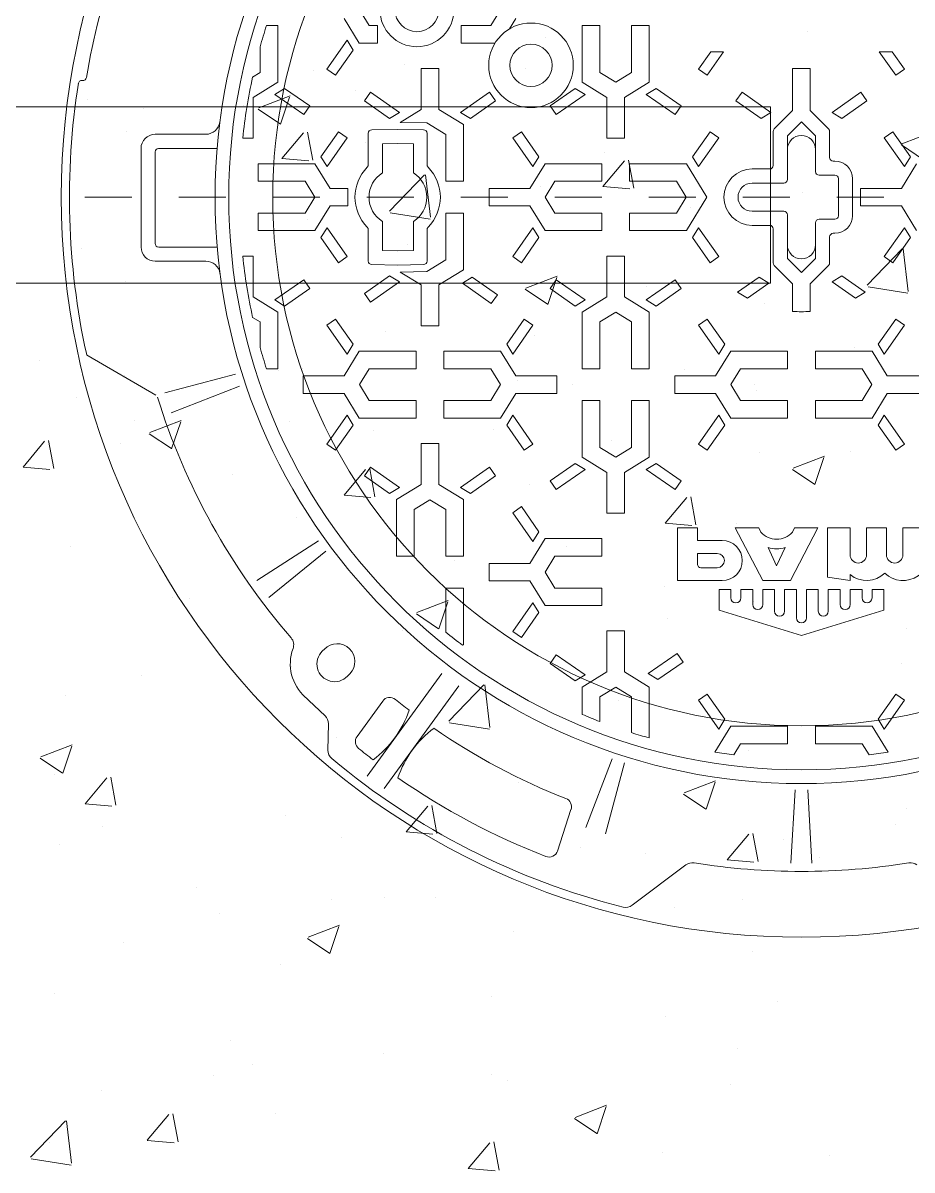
# Model space of a CAD drawing. Header units: millimetres. Extents: x 100 to 1222, y 100 to 694.
# Drawn here: x 308.358 to 310.25, y 527.774 to 530.215 of the extents above; entities that cross this region are included whole.
import ezdxf

# ---------------------------------------------------------------- set-up
doc = ezdxf.new("R2010")
doc.units = ezdxf.units.MM
doc.linetypes.add('SGC_DASHDOT', pattern=[1, 0.5, -0.25, 0, -0.25])
for name, color, linetype, lineweight in [('Alvenaria', 8, 'Continuous', 9), ('Aço 1020', 6, 'Continuous', 9), ('SGC-Conexoes (Linhas Externas)', 6, 'Continuous', 9), ('SGC-EIXOS', 9, 'SGC_DASHDOT', 9)]:
    doc.layers.add(name, color=color, linetype=linetype, lineweight=lineweight)

# ---------------------------------------------------------------- blocks, each defined once
blk = doc.blocks.new('BB-1-LC01-N0-D0-S0', base_point=(-177731.04, -35526.77))
at = {"layer": 'SGC-Conexoes (Linhas Externas)'}
for p, q in [((-177796.6, -35147.85), (-177827.05, -35124.91)), ((-177734.68, -35190.38), (-177736.97, -35148.79)), ((-177734.68, -35190.38), (-177736.97, -35148.79)), ((-177727.4, -35190.38), (-177725.1, -35148.79)), ((-177727.4, -35190.38), (-177725.1, -35148.79)), ((-177861.81, -35179.3), (-177869.48, -35155.71)), ((-177831.52, -35205.72), (-177842.19, -35165.46)), ((-177838.45, -35207.97), (-177853.48, -35169.12)), ((-177967.75, -35191.15), (-177925.4, -35249.44)), ((-177977.53, -35198.25), (-177935.18, -35256.54)), ((-177999.45, -35227.94), (-177999.71, -35212.88)), ((-177780.22, -35211.77), (-177771.13, -35226.57)), ((-177769.41, -35210.27), (-177765.54, -35216.57)), ((-177692.67, -35210.27), (-177696.54, -35216.57)), ((-177681.85, -35211.77), (-177690.94, -35226.57)), ((-177738.94, -35216.57), (-177765.54, -35216.57)), ((-177738.94, -35226.57), (-177738.94, -35216.57)), ((-177738.94, -35216.57), (-177738.94, -35218.07)), ((-177723.14, -35216.57), (-177696.54, -35216.57)), ((-177723.14, -35226.57), (-177723.14, -35216.57)), ((-177723.14, -35216.57), (-177723.14, -35218.07)), ((-177968.67, -35240.8), (-177983.25, -35220.74)), ((-177827.44, -35222.88), (-177827.44, -35243.17)), ((-177817.44, -35219.88), (-177817.44, -35248.76)), ((-177778.01, -35224.92), (-177789.48, -35241.3)), ((-177778.01, -35224.92), (-177774.58, -35230.49)), ((-177738.94, -35226.57), (-177738.94, -35221.57)), ((-177738.94, -35226.57), (-177738.94, -35225.07)), ((-177723.14, -35226.57), (-177723.14, -35221.57)), ((-177723.14, -35226.57), (-177723.14, -35225.07)), ((-177684.06, -35224.92), (-177687.49, -35230.49)), ((-177684.06, -35224.92), (-177672.59, -35241.3)), ((-178013.72, -35244.08), (-178001.35, -35232.45)), ((-177845.44, -35229.18), (-177845.44, -35243.17)), ((-177845.44, -35229.18), (-177845.44, -35241.26)), ((-177774.58, -35230.49), (-177784.56, -35244.74)), ((-177738.94, -35226.57), (-177771.13, -35226.57)), ((-177738.94, -35226.57), (-177738.94, -35226.57)), ((-177723.14, -35226.57), (-177690.94, -35226.57)), ((-177723.14, -35226.57), (-177723.14, -35226.57)), ((-177687.49, -35230.49), (-177677.51, -35244.74)), ((-177855.44, -35233.22), (-177855.44, -35248.76)), ((-177836.44, -35248.7), (-177845.44, -35243.17)), ((-177836.44, -35248.7), (-177827.44, -35243.17)), ((-177789.48, -35241.3), (-177784.56, -35244.74)), ((-177672.59, -35241.3), (-177677.51, -35244.74)), ((-177859.36, -35252.21), (-177873.61, -35262.19)), ((-177853.79, -35255.64), (-177859.36, -35252.21)), ((-177841.44, -35257.36), (-177855.44, -35248.76)), ((-177831.44, -35257.36), (-177817.44, -35248.76)), ((-177987.28, -35256.28), (-177988.71, -35254.86)), ((-177853.79, -35255.64), (-177870.17, -35267.11)), ((-177841.44, -35280.57), (-177841.44, -35257.36)), ((-177831.44, -35280.57), (-177831.44, -35257.36)), ((-177818.01, -35256.39), (-177812.44, -35252.97)), ((-177818.01, -35256.39), (-177812.44, -35252.97)), ((-177818.01, -35256.39), (-177801.63, -35267.86)), ((-177812.44, -35252.97), (-177798.19, -35262.94)), ((-177870.17, -35267.11), (-177873.61, -35262.19)), ((-177801.63, -35267.86), (-177798.19, -35262.94)), ((-178001.52, -35270.52), (-178002.95, -35269.1)), ((-177923.33, -35272.47), (-177922.84, -35272.77)), ((-177922.84, -35304.97), (-177922.84, -35272.77)), ((-177894.88, -35280.23), (-177889.96, -35276.79)), ((-177879.98, -35291.04), (-177889.96, -35276.79)), ((-177932.84, -35304.97), (-177932.84, -35279.95)), ((-177932.84, -35304.97), (-177932.84, -35280.27)), ((-177883.41, -35296.61), (-177894.88, -35280.23)), ((-177836.44, -35280.57), (-177841.44, -35280.57)), ((-177831.44, -35280.57), (-177841.44, -35280.57)), ((-177841.44, -35280.57), (-177839.94, -35280.57)), ((-177841.44, -35280.57), (-177839.94, -35280.57)), ((-177836.44, -35280.57), (-177831.44, -35280.57)), ((-177883.41, -35296.61), (-177879.98, -35291.04)), ((-177885.13, -35308.97), (-177876.53, -35294.97)), ((-177844.34, -35294.97), (-177876.53, -35294.97)), ((-177844.34, -35304.97), (-177844.34, -35294.97)), ((-177844.34, -35299.97), (-177844.34, -35296.47)), ((-178000.9, -35325.9), (-178033.2, -35299.6)), ((-177844.34, -35299.97), (-177844.34, -35300.55)), ((-177844.34, -35299.97), (-177844.34, -35300.55)), ((-177844.34, -35299.97), (-177844.34, -35300.55)), ((-178005.18, -35331.79), (-178040.18, -35309.2)), ((-177932.84, -35304.97), (-177922.84, -35304.97)), ((-177932.84, -35304.97), (-177931.59, -35304.97)), ((-177932.84, -35304.97), (-177930.34, -35304.97)), ((-177927.84, -35304.97), (-177932.84, -35304.97)), ((-177927.84, -35304.97), (-177931.34, -35304.97)), ((-177927.84, -35304.97), (-177930.34, -35304.97)), ((-177927.84, -35304.97), (-177924.34, -35304.97)), ((-177922.84, -35304.97), (-177924.34, -35304.97)), ((-177922.84, -35304.97), (-177922.84, -35304.97)), ((-177922.84, -35304.97), (-177922.84, -35304.97)), ((-177908.34, -35308.97), (-177885.13, -35308.97)), ((-177908.34, -35313.97), (-177908.34, -35308.97)), ((-177908.34, -35308.97), (-177908.34, -35310.47)), ((-177908.34, -35308.97), (-177908.34, -35310.47)), ((-177908.34, -35318.97), (-177908.34, -35308.97)), ((-177876.47, -35313.97), (-177870.94, -35304.97)), ((-177844.34, -35304.97), (-177870.94, -35304.97)), ((-177852.75, -35304.97), (-177869.03, -35304.97)), ((-177908.34, -35313.97), (-177908.34, -35318.97)), ((-177876.47, -35313.97), (-177870.94, -35322.97)), ((-177960.84, -35322.97), (-177960.84, -35355.16)), ((-177950.84, -35322.97), (-177960.84, -35322.97)), ((-177960.84, -35322.97), (-177959.34, -35322.97)), ((-177960.84, -35322.97), (-177960.84, -35322.97)), ((-177960.84, -35322.97), (-177960.84, -35322.97)), ((-177955.84, -35322.97), (-177959.34, -35322.97)), ((-177955.84, -35322.97), (-177953.34, -35322.97)), ((-177955.84, -35322.97), (-177950.84, -35322.97)), ((-177955.84, -35322.97), (-177952.34, -35322.97)), ((-177950.84, -35322.97), (-177953.34, -35322.97)), ((-177950.84, -35322.97), (-177952.09, -35322.97)), ((-177950.84, -35322.97), (-177950.84, -35347.66)), ((-177950.84, -35322.97), (-177950.84, -35349.57)), ((-177922.84, -35322.97), (-177932.84, -35322.97)), ((-177932.84, -35322.97), (-177932.84, -35349.57)), ((-177932.84, -35322.97), (-177931.34, -35322.97)), ((-177922.84, -35322.97), (-177927.84, -35322.97)), ((-177922.84, -35322.97), (-177924.34, -35322.97)), ((-177922.84, -35322.97), (-177922.84, -35355.16)), ((-177922.84, -35322.97), (-177922.84, -35322.97)), ((-177908.34, -35318.97), (-177908.34, -35317.47)), ((-177908.34, -35318.97), (-177908.34, -35318.97)), ((-177908.34, -35318.97), (-177885.13, -35318.97)), ((-177885.13, -35318.97), (-177876.53, -35332.97)), ((-177844.34, -35322.97), (-177870.94, -35322.97)), ((-177844.34, -35322.97), (-177844.34, -35332.97)), ((-177844.34, -35325.26), (-177844.34, -35322.97)), ((-177883.41, -35331.32), (-177894.88, -35347.7)), ((-177883.41, -35331.32), (-177879.98, -35336.89)), ((-177844.34, -35332.97), (-177876.53, -35332.97)), ((-177879.98, -35336.89), (-177889.96, -35351.14)), ((-177941.84, -35355.1), (-177950.84, -35349.57)), ((-177941.84, -35355.1), (-177932.84, -35349.57)), ((-177894.88, -35347.7), (-177889.96, -35351.14)), ((-177841.44, -35347.37), (-177831.44, -35347.37)), ((-177836.44, -35347.37), (-177841.44, -35347.37)), ((-177841.44, -35347.37), (-177839.94, -35347.37)), ((-177841.44, -35347.37), (-177841.44, -35347.37)), ((-177841.44, -35347.37), (-177841.44, -35370.57)), ((-177836.44, -35347.37), (-177831.44, -35347.37)), ((-177831.44, -35347.37), (-177832.94, -35347.37)), ((-177831.44, -35347.37), (-177832.94, -35347.37)), ((-177831.44, -35347.37), (-177831.44, -35370.57)), ((-177946.84, -35363.76), (-177960.84, -35355.16)), ((-177936.84, -35363.76), (-177922.84, -35355.16)), ((-177964.76, -35358.61), (-177979.01, -35368.59)), ((-177959.19, -35362.04), (-177975.57, -35373.51)), ((-177959.19, -35362.04), (-177964.76, -35358.61)), ((-177924.48, -35362.04), (-177918.91, -35358.61)), ((-177924.48, -35362.04), (-177908.1, -35373.51)), ((-177918.91, -35358.61), (-177904.66, -35368.59)), ((-177870.17, -35360.82), (-177873.61, -35365.74)), ((-177853.79, -35372.29), (-177870.17, -35360.82)), ((-177819.08, -35372.29), (-177802.7, -35360.82)), ((-177802.7, -35360.82), (-177799.26, -35365.74)), ((-177975.57, -35373.51), (-177979.01, -35368.59)), ((-177946.84, -35386.97), (-177946.84, -35363.76)), ((-177936.84, -35386.97), (-177936.84, -35363.76)), ((-177908.1, -35373.51), (-177904.66, -35368.59)), ((-177859.36, -35375.72), (-177873.61, -35365.74)), ((-177813.51, -35375.72), (-177799.26, -35365.74)), ((-177853.79, -35372.29), (-177859.36, -35375.72)), ((-177841.44, -35370.57), (-177855.44, -35379.17)), ((-177831.44, -35370.57), (-177817.44, -35379.17)), ((-177819.08, -35372.29), (-177813.51, -35375.72)), ((-177855.44, -35411.37), (-177855.44, -35379.17)), ((-177836.44, -35379.24), (-177845.44, -35384.77)), ((-177836.44, -35379.24), (-177827.44, -35384.77)), ((-177817.44, -35411.37), (-177817.44, -35379.17)), ((-178000.28, -35386.63), (-177995.36, -35383.19)), ((-177988.81, -35403.01), (-178000.28, -35386.63)), ((-177985.38, -35397.44), (-177995.36, -35383.19)), ((-177936.84, -35386.97), (-177946.84, -35386.97)), ((-177946.84, -35386.97), (-177945.34, -35386.97)), ((-177946.84, -35386.97), (-177945.34, -35386.97)), ((-177941.84, -35386.97), (-177946.84, -35386.97)), ((-177898.29, -35397.44), (-177888.31, -35383.19)), ((-177894.86, -35403.01), (-177883.39, -35386.63)), ((-177883.39, -35386.63), (-177888.31, -35383.19)), ((-177845.44, -35411.37), (-177845.44, -35384.77)), ((-177827.44, -35411.37), (-177827.44, -35384.77)), ((-177827.44, -35411.37), (-177827.44, -35386.67)), ((-177789.48, -35386.63), (-177784.56, -35383.19)), ((-177778.01, -35403.01), (-177789.48, -35386.63)), ((-177774.58, -35397.44), (-177784.56, -35383.19)), ((-177687.49, -35397.44), (-177677.51, -35383.19)), ((-177684.06, -35403.01), (-177672.59, -35386.63)), ((-177672.59, -35386.63), (-177677.51, -35383.19)), ((-177990.53, -35415.37), (-177981.93, -35401.37)), ((-177988.81, -35403.01), (-177985.38, -35397.44)), ((-177949.74, -35401.37), (-177981.93, -35401.37)), ((-177949.74, -35401.37), (-177949.74, -35402.87)), ((-177949.74, -35401.37), (-177949.74, -35401.37)), ((-177949.74, -35401.37), (-177949.74, -35401.37)), ((-177949.74, -35411.37), (-177949.74, -35401.37)), ((-177933.94, -35401.37), (-177901.74, -35401.37)), ((-177933.94, -35411.37), (-177933.94, -35401.37)), ((-177933.94, -35401.37), (-177933.94, -35401.37)), ((-177933.94, -35401.37), (-177933.94, -35401.37)), ((-177933.94, -35401.37), (-177933.94, -35402.87)), ((-177893.14, -35415.37), (-177901.74, -35401.37)), ((-177894.86, -35403.01), (-177898.29, -35397.44)), ((-177779.73, -35415.37), (-177771.13, -35401.37)), ((-177778.01, -35403.01), (-177774.58, -35397.44)), ((-177738.94, -35401.37), (-177771.13, -35401.37)), ((-177738.94, -35411.37), (-177738.94, -35401.37)), ((-177738.94, -35401.37), (-177738.94, -35401.37)), ((-177738.94, -35401.37), (-177738.94, -35401.37)), ((-177738.94, -35401.37), (-177738.94, -35402.87)), ((-177723.14, -35401.37), (-177690.94, -35401.37)), ((-177723.14, -35401.37), (-177723.14, -35402.87)), ((-177723.14, -35401.37), (-177723.14, -35401.37)), ((-177723.14, -35401.37), (-177723.14, -35401.37)), ((-177723.14, -35411.37), (-177723.14, -35401.37)), ((-177682.34, -35415.37), (-177690.94, -35401.37)), ((-177684.06, -35403.01), (-177687.49, -35397.44)), ((-178049.88, -35419.49), (-178088.73, -35404.46)), ((-177949.74, -35406.37), (-177949.74, -35402.87)), ((-177949.74, -35406.37), (-177949.74, -35411.37)), ((-177949.74, -35406.37), (-177949.74, -35408.87)), ((-177949.74, -35406.37), (-177949.74, -35409.87)), ((-177933.94, -35406.37), (-177933.94, -35402.87)), ((-177933.94, -35406.37), (-177933.94, -35407.31)), ((-177933.94, -35406.37), (-177933.94, -35407.31)), ((-177933.94, -35406.37), (-177933.94, -35407.31)), ((-177738.94, -35406.37), (-177738.94, -35402.87)), ((-177738.94, -35406.37), (-177738.94, -35409.87)), ((-177738.94, -35406.37), (-177738.94, -35408.87)), ((-177738.94, -35406.37), (-177738.94, -35411.37)), ((-177723.14, -35406.37), (-177723.14, -35402.87)), ((-177723.14, -35406.37), (-177723.14, -35411.37)), ((-177723.14, -35406.37), (-177723.14, -35408.87)), ((-177723.14, -35406.37), (-177723.14, -35409.87)), ((-178135.87, -35436.7), (-178097.42, -35414.5)), ((-177981.87, -35420.37), (-177976.34, -35411.37)), ((-177949.74, -35411.37), (-177976.34, -35411.37)), ((-177949.74, -35411.37), (-177974.43, -35411.37)), ((-177949.74, -35411.37), (-177949.74, -35408.87)), ((-177949.74, -35411.37), (-177949.74, -35410.12)), ((-177933.94, -35411.37), (-177909.24, -35411.37)), ((-177926.92, -35411.37), (-177907.34, -35411.37)), ((-177901.81, -35420.37), (-177907.34, -35411.37)), ((-177855.44, -35411.37), (-177845.44, -35411.37)), ((-177855.44, -35411.37), (-177850.44, -35411.37)), ((-177845.44, -35411.37), (-177846.94, -35411.37)), ((-177827.44, -35411.37), (-177826.19, -35411.37)), ((-177827.44, -35411.37), (-177824.94, -35411.37)), ((-177822.44, -35411.37), (-177827.44, -35411.37)), ((-177827.44, -35411.37), (-177817.44, -35411.37)), ((-177822.44, -35411.37), (-177825.94, -35411.37)), ((-177822.44, -35411.37), (-177824.94, -35411.37)), ((-177822.44, -35411.37), (-177818.94, -35411.37)), ((-177817.44, -35411.37), (-177818.94, -35411.37)), ((-177817.44, -35411.37), (-177817.44, -35411.37)), ((-177817.44, -35411.37), (-177817.44, -35411.37)), ((-177771.07, -35420.37), (-177765.54, -35411.37)), ((-177738.94, -35411.37), (-177765.54, -35411.37)), ((-177738.94, -35411.37), (-177763.63, -35411.37)), ((-177738.94, -35411.37), (-177738.94, -35408.87)), ((-177738.94, -35411.37), (-177738.94, -35410.12)), ((-177723.14, -35411.37), (-177723.14, -35408.87)), ((-177723.14, -35411.37), (-177723.14, -35410.12)), ((-177723.14, -35411.37), (-177698.44, -35411.37)), ((-177723.14, -35411.37), (-177696.54, -35411.37)), ((-177691.01, -35420.37), (-177696.54, -35411.37)), ((-178052.13, -35426.42), (-178092.39, -35415.75)), ((-178013.74, -35415.37), (-177990.53, -35415.37)), ((-178013.74, -35415.37), (-178013.74, -35416.87)), ((-178013.74, -35415.37), (-178013.74, -35416.87)), ((-178013.74, -35420.37), (-178013.74, -35415.37)), ((-178013.74, -35420.37), (-178013.74, -35425.37)), ((-177981.87, -35420.37), (-177976.34, -35429.37)), ((-177901.81, -35420.37), (-177907.34, -35429.37)), ((-177869.94, -35415.37), (-177893.14, -35415.37)), ((-177869.94, -35420.37), (-177869.94, -35415.37)), ((-177869.94, -35415.37), (-177869.94, -35416.87)), ((-177869.94, -35415.37), (-177869.94, -35416.87)), ((-177869.94, -35420.37), (-177869.94, -35425.37)), ((-177802.94, -35415.37), (-177779.73, -35415.37)), ((-177802.94, -35420.37), (-177802.94, -35415.37)), ((-177802.94, -35415.37), (-177802.94, -35416.87)), ((-177802.94, -35415.37), (-177802.94, -35416.87)), ((-177802.94, -35420.37), (-177802.94, -35425.37)), ((-177771.07, -35420.37), (-177765.54, -35429.37)), ((-177691.01, -35420.37), (-177696.54, -35429.37)), ((-177659.14, -35415.37), (-177682.34, -35415.37)), ((-178013.74, -35425.37), (-178013.74, -35423.87)), ((-178013.74, -35425.37), (-177990.53, -35425.37)), ((-178013.74, -35425.37), (-178013.74, -35425.37)), ((-177990.53, -35425.37), (-177981.93, -35439.37)), ((-177893.14, -35425.37), (-177901.74, -35439.37)), ((-177869.94, -35425.37), (-177893.14, -35425.37)), ((-177869.94, -35425.37), (-177869.94, -35423.87)), ((-177869.94, -35425.37), (-177869.94, -35425.37)), ((-177802.94, -35425.37), (-177802.94, -35423.87)), ((-177802.94, -35425.37), (-177779.73, -35425.37)), ((-177802.94, -35425.37), (-177802.94, -35425.37)), ((-177779.73, -35425.37), (-177771.13, -35439.37)), ((-177682.34, -35425.37), (-177690.94, -35439.37)), ((-177659.14, -35425.37), (-177682.34, -35425.37)), ((-178028.24, -35429.37), (-178034.61, -35429.37)), ((-178028.24, -35429.37), (-178033.24, -35429.37)), ((-178028.24, -35429.37), (-178029.74, -35429.37)), ((-178028.24, -35429.37), (-178028.24, -35461.56)), ((-178028.24, -35429.37), (-178028.24, -35429.37)), ((-177949.74, -35429.37), (-177976.34, -35429.37)), ((-177949.74, -35429.37), (-177949.74, -35430.87)), ((-177949.74, -35439.37), (-177949.74, -35429.37)), ((-177949.74, -35439.37), (-177949.74, -35434.37)), ((-177933.94, -35429.37), (-177907.34, -35429.37)), ((-177933.94, -35439.37), (-177933.94, -35429.37)), ((-177933.94, -35429.37), (-177933.94, -35430.87)), ((-177933.94, -35439.37), (-177933.94, -35434.37)), ((-177855.44, -35429.37), (-177855.44, -35461.56)), ((-177855.44, -35429.37), (-177850.44, -35429.37)), ((-177855.44, -35429.37), (-177845.44, -35429.37)), ((-177855.44, -35429.37), (-177855.44, -35429.37)), ((-177855.44, -35429.37), (-177853.94, -35429.37)), ((-177845.44, -35429.37), (-177846.94, -35429.37)), ((-177845.44, -35429.37), (-177845.44, -35455.97)), ((-177827.44, -35429.37), (-177827.44, -35454.06)), ((-177827.44, -35429.37), (-177827.44, -35455.97)), ((-177827.44, -35429.37), (-177817.44, -35429.37)), ((-177822.44, -35429.37), (-177827.44, -35429.37)), ((-177827.44, -35429.37), (-177824.94, -35429.37)), ((-177827.44, -35429.37), (-177826.19, -35429.37)), ((-177822.44, -35429.37), (-177825.94, -35429.37)), ((-177822.44, -35429.37), (-177824.94, -35429.37)), ((-177822.44, -35429.37), (-177818.94, -35429.37)), ((-177817.44, -35429.37), (-177818.94, -35429.37)), ((-177817.44, -35429.37), (-177817.44, -35461.56)), ((-177817.44, -35429.37), (-177817.44, -35429.37)), ((-177817.44, -35429.37), (-177817.44, -35429.37)), ((-177738.94, -35429.37), (-177765.54, -35429.37)), ((-177738.94, -35429.37), (-177738.94, -35430.87)), ((-177738.94, -35439.37), (-177738.94, -35429.37)), ((-177738.94, -35439.37), (-177738.94, -35434.37)), ((-177723.14, -35429.37), (-177696.54, -35429.37)), ((-177723.14, -35439.37), (-177723.14, -35429.37)), ((-177723.14, -35429.37), (-177723.14, -35430.87)), ((-177723.14, -35439.37), (-177723.14, -35434.37)), ((-177988.81, -35437.72), (-178000.28, -35454.1)), ((-177988.81, -35437.72), (-177985.38, -35443.29)), ((-177949.74, -35439.37), (-177981.93, -35439.37)), ((-177949.74, -35439.37), (-177949.74, -35437.87)), ((-177949.74, -35439.37), (-177949.74, -35439.37)), ((-177933.94, -35439.37), (-177933.94, -35437.87)), ((-177933.94, -35439.37), (-177901.74, -35439.37)), ((-177933.94, -35439.37), (-177933.94, -35439.37)), ((-177894.86, -35437.72), (-177898.29, -35443.29)), ((-177894.86, -35437.72), (-177883.39, -35454.1)), ((-177778.01, -35437.72), (-177789.48, -35454.1)), ((-177778.01, -35437.72), (-177774.58, -35443.29)), ((-177738.94, -35439.37), (-177771.13, -35439.37)), ((-177738.94, -35439.37), (-177738.94, -35437.87)), ((-177738.94, -35439.37), (-177738.94, -35439.37)), ((-177723.14, -35439.37), (-177723.14, -35437.87)), ((-177723.14, -35439.37), (-177690.94, -35439.37)), ((-177723.14, -35439.37), (-177723.14, -35439.37)), ((-177684.06, -35437.72), (-177687.49, -35443.29)), ((-177684.06, -35437.72), (-177672.59, -35454.1)), ((-178038.24, -35441.5), (-178038.24, -35455.97)), ((-177985.38, -35443.29), (-177995.36, -35457.54)), ((-177898.29, -35443.29), (-177888.31, -35457.54)), ((-177774.58, -35443.29), (-177784.56, -35457.54)), ((-177687.49, -35443.29), (-177677.51, -35457.54)), ((-177946.84, -35453.77), (-177946.84, -35476.97)), ((-177936.84, -35453.77), (-177946.84, -35453.77)), ((-177941.84, -35453.77), (-177946.84, -35453.77)), ((-177946.84, -35453.77), (-177945.34, -35453.77)), ((-177946.84, -35453.77), (-177945.34, -35453.77)), ((-177941.84, -35453.77), (-177936.84, -35453.77)), ((-177936.84, -35453.77), (-177936.84, -35476.97)), ((-178042.47, -35458.57), (-178038.24, -35455.97)), ((-178000.28, -35454.1), (-177995.36, -35457.54)), ((-177883.39, -35454.1), (-177888.31, -35457.54)), ((-177836.44, -35461.5), (-177845.44, -35455.97)), ((-177836.44, -35461.5), (-177827.44, -35455.97)), ((-177789.48, -35454.1), (-177784.56, -35457.54)), ((-177672.59, -35454.1), (-177677.51, -35457.54)), ((-178042.24, -35470.16), (-178028.24, -35461.56)), ((-178029.88, -35468.44), (-178024.31, -35465.01)), ((-178024.31, -35465.01), (-178010.06, -35474.99)), ((-177923.41, -35477.94), (-177907.03, -35466.47)), ((-177907.03, -35466.47), (-177903.59, -35471.39)), ((-177859.36, -35465.01), (-177873.61, -35474.99)), ((-177853.79, -35468.44), (-177859.36, -35465.01)), ((-177841.44, -35470.16), (-177855.44, -35461.56)), ((-177831.44, -35470.16), (-177817.44, -35461.56)), ((-177819.08, -35468.44), (-177813.51, -35465.01)), ((-177813.51, -35465.01), (-177799.26, -35474.99)), ((-177736.04, -35461.96), (-177736.04, -35477.62)), ((-177726.04, -35461.96), (-177726.04, -35477.62)), ((-178042.24, -35493.37), (-178042.24, -35470.16)), ((-178029.88, -35468.44), (-178013.5, -35479.91)), ((-177975.57, -35467.22), (-177979.01, -35472.14)), ((-177964.76, -35482.12), (-177979.01, -35472.14)), ((-177959.19, -35478.69), (-177975.57, -35467.22)), ((-177917.84, -35481.37), (-177903.59, -35471.39)), ((-177853.79, -35468.44), (-177870.17, -35479.91)), ((-177841.44, -35493.37), (-177841.44, -35470.16)), ((-177831.44, -35493.37), (-177831.44, -35470.16)), ((-177819.08, -35468.44), (-177802.7, -35479.91)), ((-177767.27, -35472.8), (-177761.64, -35469.42)), ((-177755.04, -35481.37), (-177767.27, -35472.8)), ((-177749.47, -35477.94), (-177761.64, -35469.42)), ((-177713.68, -35478.69), (-177700.44, -35469.42)), ((-177708.11, -35482.12), (-177694.8, -35472.8)), ((-177700.44, -35469.42), (-177694.8, -35472.8)), ((-178013.5, -35479.91), (-178010.06, -35474.99)), ((-177959.19, -35478.69), (-177964.76, -35482.12)), ((-177946.84, -35476.97), (-177958.76, -35484.3)), ((-177936.84, -35476.97), (-177922.84, -35485.57)), ((-177923.41, -35477.94), (-177917.84, -35481.37)), ((-177923.41, -35477.94), (-177917.84, -35481.37)), ((-177870.17, -35479.91), (-177873.61, -35474.99)), ((-177802.7, -35479.91), (-177799.26, -35474.99)), ((-177749.47, -35477.94), (-177755.04, -35481.37)), ((-177749.47, -35477.94), (-177755.04, -35481.37)), ((-177713.68, -35478.69), (-177708.11, -35482.12)), ((-177943.58, -35484.56), (-177958.76, -35484.3)), ((-177943.58, -35484.56), (-177932.84, -35491.17)), ((-177922.84, -35517.77), (-177922.84, -35485.57)), ((-178068.97, -35490.48), (-178097.77, -35490.45)), ((-178003.69, -35503.84), (-177993.71, -35489.59)), ((-178000.26, -35509.41), (-177988.79, -35493.03)), ((-177988.79, -35493.03), (-177993.71, -35489.59)), ((-177932.84, -35517.77), (-177932.84, -35491.17)), ((-177894.88, -35493.03), (-177889.96, -35489.59)), ((-177883.41, -35509.41), (-177894.88, -35493.03)), ((-177879.98, -35503.84), (-177889.96, -35489.59)), ((-177792.89, -35503.84), (-177782.91, -35489.59)), ((-177789.46, -35509.41), (-177777.99, -35493.03)), ((-177777.99, -35493.03), (-177782.91, -35489.59)), ((-177684.08, -35493.03), (-177679.16, -35489.59)), ((-177672.61, -35509.41), (-177684.08, -35493.03)), ((-177669.18, -35503.84), (-177679.16, -35489.59)), ((-178105.82, -35554.45), (-178105.78, -35498.45)), ((-178062.62, -35498.48), (-178095.78, -35498.45)), ((-178042.24, -35493.37), (-178048.1, -35493.37)), ((-178047.24, -35493.37), (-178048.1, -35493.37)), ((-178047.24, -35493.37), (-178042.24, -35493.37)), ((-178042.24, -35493.37), (-178043.74, -35493.37)), ((-178042.24, -35493.37), (-178042.24, -35493.37)), ((-177836.44, -35493.37), (-177841.44, -35493.37)), ((-177841.44, -35493.37), (-177831.44, -35493.37)), ((-177841.44, -35493.37), (-177841.44, -35493.37)), ((-177841.44, -35493.37), (-177839.94, -35493.37)), ((-177836.44, -35493.37), (-177831.44, -35493.37)), ((-177831.44, -35493.37), (-177832.94, -35493.37)), ((-177831.44, -35493.37), (-177832.94, -35493.37)), ((-178097.82, -35552.45), (-178097.78, -35500.45)), ((-178000.26, -35509.41), (-178003.69, -35503.84)), ((-177883.41, -35509.41), (-177879.98, -35503.84)), ((-177789.46, -35509.41), (-177792.89, -35503.84)), ((-177672.61, -35509.41), (-177669.18, -35503.84)), ((-178039.34, -35507.77), (-178007.14, -35507.77)), ((-178039.34, -35517.77), (-178039.34, -35507.77)), ((-178039.34, -35507.77), (-178039.34, -35507.77)), ((-178039.34, -35507.77), (-178039.34, -35507.77)), ((-178039.34, -35507.77), (-178039.34, -35509.27)), ((-178039.34, -35512.77), (-178039.34, -35509.27)), ((-177998.54, -35521.77), (-178007.14, -35507.77)), ((-177885.13, -35521.77), (-177876.53, -35507.77)), ((-177844.34, -35507.77), (-177876.53, -35507.77)), ((-177844.34, -35507.77), (-177844.34, -35517.77)), ((-177844.34, -35507.77), (-177844.34, -35509.27)), ((-177844.34, -35507.77), (-177844.34, -35512.77)), ((-177844.34, -35507.77), (-177844.34, -35507.77)), ((-177828.54, -35507.77), (-177796.34, -35507.77)), ((-177828.54, -35507.77), (-177828.54, -35517.77)), ((-177828.54, -35507.77), (-177828.54, -35509.27)), ((-177828.54, -35507.77), (-177828.54, -35512.77)), ((-177828.54, -35507.77), (-177828.54, -35507.77)), ((-177784.67, -35526.77), (-177796.34, -35507.77)), ((-177674.33, -35521.77), (-177665.73, -35507.77)), ((-178039.34, -35512.77), (-178039.34, -35516.27)), ((-178039.34, -35512.77), (-178039.34, -35515.27)), ((-178039.34, -35512.77), (-178039.34, -35517.77)), ((-178039.34, -35517.77), (-178039.34, -35515.27)), ((-178039.34, -35517.77), (-178039.34, -35516.52)), ((-178039.34, -35517.77), (-178012.74, -35517.77)), ((-178039.34, -35517.77), (-178014.64, -35517.77)), ((-178007.21, -35526.77), (-178012.74, -35517.77)), ((-177922.84, -35517.77), (-177932.84, -35517.77)), ((-177932.84, -35517.77), (-177931.34, -35517.77)), ((-177922.84, -35517.77), (-177927.84, -35517.77)), ((-177922.84, -35517.77), (-177924.34, -35517.77)), ((-177922.84, -35517.77), (-177922.84, -35517.77)), ((-177876.47, -35526.77), (-177870.94, -35517.77)), ((-177844.34, -35517.77), (-177870.94, -35517.77)), ((-177844.34, -35517.77), (-177844.34, -35516.27)), ((-177828.54, -35517.77), (-177828.54, -35516.27)), ((-177828.54, -35517.77), (-177801.94, -35517.77)), ((-177796.41, -35526.77), (-177801.94, -35517.77)), ((-177988.4, -35521.77), (-177998.54, -35521.77)), ((-177988.4, -35531.77), (-177988.4, -35521.77)), ((-177908.34, -35521.77), (-177885.13, -35521.77)), ((-177908.34, -35521.77), (-177908.34, -35531.77)), ((-177908.34, -35526.77), (-177908.34, -35521.77)), ((-177908.34, -35521.77), (-177908.34, -35523.27)), ((-177908.34, -35521.77), (-177908.34, -35521.77)), ((-177697.54, -35521.77), (-177674.33, -35521.77)), ((-177697.54, -35531.77), (-177697.54, -35521.77)), ((-177697.54, -35526.77), (-177697.54, -35521.77)), ((-177697.54, -35521.77), (-177697.54, -35523.27)), ((-177697.54, -35521.77), (-177697.54, -35523.27)), ((-178007.21, -35526.77), (-178012.74, -35535.77)), ((-177998.54, -35531.77), (-178007.14, -35545.77)), ((-177988.4, -35531.77), (-177998.54, -35531.77)), ((-177908.34, -35526.77), (-177908.34, -35531.77)), ((-177908.34, -35531.77), (-177908.34, -35530.27)), ((-177908.34, -35531.77), (-177908.34, -35530.27)), ((-177908.34, -35531.77), (-177885.13, -35531.77)), ((-177885.13, -35531.77), (-177876.53, -35545.77)), ((-177876.47, -35526.77), (-177870.94, -35535.77)), ((-177796.41, -35526.77), (-177801.94, -35535.77)), ((-177784.67, -35526.77), (-177796.34, -35545.77)), ((-177697.54, -35526.77), (-177697.54, -35531.77)), ((-177697.54, -35531.77), (-177697.54, -35530.27)), ((-177697.54, -35531.77), (-177674.33, -35531.77)), ((-177697.54, -35531.77), (-177697.54, -35531.77)), ((-177674.33, -35531.77), (-177665.73, -35545.77)), ((-178039.34, -35535.77), (-178012.74, -35535.77)), ((-178039.34, -35545.77), (-178039.34, -35535.77)), ((-178039.34, -35535.77), (-178039.34, -35537.27)), ((-177932.84, -35535.77), (-177932.84, -35562.37)), ((-177932.84, -35535.77), (-177932.84, -35560.46)), ((-177932.84, -35535.77), (-177922.84, -35535.77)), ((-177927.84, -35535.77), (-177932.84, -35535.77)), ((-177932.84, -35535.77), (-177930.34, -35535.77)), ((-177932.84, -35535.77), (-177931.59, -35535.77)), ((-177927.84, -35535.77), (-177931.34, -35535.77)), ((-177927.84, -35535.77), (-177930.34, -35535.77)), ((-177927.84, -35535.77), (-177924.34, -35535.77)), ((-177922.84, -35535.77), (-177924.34, -35535.77)), ((-177922.84, -35535.77), (-177922.84, -35567.96)), ((-177922.84, -35535.77), (-177922.84, -35535.77)), ((-177922.84, -35535.77), (-177922.84, -35535.77)), ((-177844.34, -35535.77), (-177870.94, -35535.77)), ((-177844.34, -35535.77), (-177869.03, -35535.77)), ((-177844.34, -35535.77), (-177844.34, -35538.27)), ((-177844.34, -35535.77), (-177844.34, -35545.77)), ((-177844.34, -35540.77), (-177844.34, -35535.77)), ((-177844.34, -35535.77), (-177844.34, -35537.02)), ((-177844.34, -35540.77), (-177844.34, -35537.27)), ((-177844.34, -35540.77), (-177844.34, -35538.27)), ((-177828.54, -35535.77), (-177803.84, -35535.77)), ((-177828.54, -35535.77), (-177801.94, -35535.77)), ((-177828.54, -35535.77), (-177828.54, -35538.27)), ((-177828.54, -35535.77), (-177828.54, -35545.77)), ((-177828.54, -35540.77), (-177828.54, -35535.77)), ((-177828.54, -35535.77), (-177828.54, -35537.02)), ((-177828.54, -35540.77), (-177828.54, -35537.27)), ((-177828.54, -35540.77), (-177828.54, -35538.27)), ((-178039.34, -35545.77), (-178039.34, -35540.77)), ((-178039.34, -35545.77), (-178039.34, -35544.27)), ((-178000.26, -35544.12), (-178003.69, -35549.69)), ((-178000.26, -35544.12), (-177988.79, -35560.5)), ((-177883.41, -35544.12), (-177894.88, -35560.5)), ((-177883.41, -35544.12), (-177879.98, -35549.69)), ((-177844.34, -35540.77), (-177844.34, -35544.27)), ((-177828.54, -35540.77), (-177828.54, -35544.27)), ((-177789.46, -35544.12), (-177792.89, -35549.69)), ((-177789.46, -35544.12), (-177777.99, -35560.5)), ((-177672.61, -35544.12), (-177684.08, -35560.5)), ((-177672.61, -35544.12), (-177669.18, -35549.69)), ((-178039.34, -35545.77), (-178007.14, -35545.77)), ((-178039.34, -35545.77), (-178039.34, -35545.77)), ((-178003.69, -35549.69), (-177993.71, -35563.94)), ((-177879.98, -35549.69), (-177889.96, -35563.94)), ((-177844.34, -35545.77), (-177876.53, -35545.77)), ((-177828.54, -35545.77), (-177796.34, -35545.77)), ((-177792.89, -35549.69), (-177782.91, -35563.94)), ((-177669.18, -35549.69), (-177679.16, -35563.94)), ((-178062.67, -35554.48), (-178095.82, -35554.45)), ((-178069.03, -35562.48), (-178097.83, -35562.45)), ((-178042.24, -35560.17), (-178048.1, -35560.17)), ((-178047.24, -35560.17), (-178048.1, -35560.17)), ((-178047.24, -35560.17), (-178042.24, -35560.17)), ((-178042.24, -35560.17), (-178043.74, -35560.17)), ((-178042.24, -35560.17), (-178042.24, -35583.37)), ((-178042.24, -35560.17), (-178042.24, -35560.17)), ((-177988.79, -35560.5), (-177993.71, -35563.94)), ((-177943.58, -35568.97), (-177932.84, -35562.37)), ((-177894.88, -35560.5), (-177889.96, -35563.94)), ((-177836.44, -35560.17), (-177841.44, -35560.17)), ((-177841.44, -35560.17), (-177831.44, -35560.17)), ((-177841.44, -35560.17), (-177841.44, -35583.37)), ((-177841.44, -35560.17), (-177841.44, -35560.17)), ((-177841.44, -35560.17), (-177839.94, -35560.17)), ((-177836.44, -35560.17), (-177831.44, -35560.17)), ((-177831.44, -35560.17), (-177832.94, -35560.17)), ((-177831.44, -35560.17), (-177832.94, -35560.17)), ((-177831.44, -35560.17), (-177831.44, -35583.37)), ((-177777.99, -35560.5), (-177782.91, -35563.94)), ((-177684.08, -35560.5), (-177679.16, -35563.94)), ((-177943.58, -35568.97), (-177958.76, -35569.24)), ((-177946.84, -35576.56), (-177958.76, -35569.24)), ((-177936.84, -35576.56), (-177922.84, -35567.96)), ((-178029.88, -35585.09), (-178013.5, -35573.62)), ((-178013.5, -35573.62), (-178010.06, -35578.54)), ((-177964.76, -35571.41), (-177979.01, -35581.39)), ((-177959.19, -35574.84), (-177975.57, -35586.31)), ((-177959.19, -35574.84), (-177964.76, -35571.41)), ((-177946.84, -35599.77), (-177946.84, -35576.56)), ((-177936.84, -35599.77), (-177936.84, -35576.56)), ((-177924.48, -35574.84), (-177918.91, -35571.41)), ((-177924.48, -35574.84), (-177908.1, -35586.31)), ((-177918.91, -35571.41), (-177904.66, -35581.39)), ((-177870.17, -35573.62), (-177873.61, -35578.54)), ((-177853.79, -35585.09), (-177870.17, -35573.62)), ((-177819.08, -35585.09), (-177802.7, -35573.62)), ((-177802.7, -35573.62), (-177799.26, -35578.54)), ((-177753.96, -35571.41), (-177768.21, -35581.39)), ((-177748.39, -35574.84), (-177764.77, -35586.31)), ((-177748.39, -35574.84), (-177753.96, -35571.41)), ((-177736.04, -35599.77), (-177736.04, -35575.91)), ((-177726.04, -35599.77), (-177726.04, -35575.91)), ((-177713.68, -35574.84), (-177708.11, -35571.41)), ((-177713.68, -35574.84), (-177697.3, -35586.31)), ((-177708.11, -35571.41), (-177693.86, -35581.39)), ((-178042.24, -35583.37), (-178028.24, -35591.97)), ((-178024.31, -35588.52), (-178010.06, -35578.54)), ((-177975.57, -35586.31), (-177979.01, -35581.39)), ((-177908.1, -35586.31), (-177904.66, -35581.39)), ((-177859.36, -35588.52), (-177873.61, -35578.54)), ((-177841.44, -35583.37), (-177855.44, -35591.97)), ((-177831.44, -35583.37), (-177817.44, -35591.97)), ((-177813.51, -35588.52), (-177799.26, -35578.54)), ((-177764.77, -35586.31), (-177768.21, -35581.39)), ((-177697.3, -35586.31), (-177693.86, -35581.39)), ((-178029.88, -35585.09), (-178024.31, -35588.52)), ((-177853.79, -35585.09), (-177859.36, -35588.52)), ((-177819.08, -35585.09), (-177813.51, -35588.52)), ((-178042.47, -35594.96), (-178038.24, -35597.57)), ((-178028.24, -35624.17), (-178028.24, -35591.97)), ((-178000.28, -35599.43), (-177995.36, -35595.99)), ((-177985.38, -35610.24), (-177995.36, -35595.99)), ((-177855.44, -35624.17), (-177855.44, -35591.97)), ((-177836.44, -35592.04), (-177845.44, -35597.57)), ((-177836.44, -35592.04), (-177827.44, -35597.57)), ((-177817.44, -35624.17), (-177817.44, -35591.97)), ((-177789.48, -35599.43), (-177784.56, -35595.99)), ((-177775.23, -35609.32), (-177784.56, -35595.99)), ((-177686.84, -35609.32), (-177677.51, -35595.99)), ((-177672.59, -35599.43), (-177677.51, -35595.99)), ((-178038.24, -35612.03), (-178038.24, -35597.57)), ((-177988.81, -35615.81), (-178000.28, -35599.43)), ((-177946.84, -35599.77), (-177936.84, -35599.77)), ((-177941.84, -35599.77), (-177946.84, -35599.77)), ((-177946.84, -35599.77), (-177946.84, -35599.77)), ((-177946.84, -35599.77), (-177945.34, -35599.77)), ((-177941.84, -35599.77), (-177936.84, -35599.77)), ((-177936.84, -35599.77), (-177938.34, -35599.77)), ((-177936.84, -35599.77), (-177938.34, -35599.77)), ((-177845.44, -35624.17), (-177845.44, -35597.57)), ((-177827.44, -35624.17), (-177827.44, -35597.57)), ((-177827.44, -35624.17), (-177827.44, -35599.47)), ((-177782.55, -35609.32), (-177789.48, -35599.43)), ((-177726.04, -35599.77), (-177736.04, -35599.77)), ((-177731.04, -35599.77), (-177736.04, -35599.77)), ((-177736.04, -35599.77), (-177734.54, -35599.77)), ((-177736.04, -35599.77), (-177734.54, -35599.77)), ((-177731.04, -35599.77), (-177726.04, -35599.77)), ((-177726.04, -35599.77), (-177727.54, -35599.77)), ((-177726.04, -35599.77), (-177726.04, -35599.77)), ((-177679.52, -35609.32), (-177672.59, -35599.43)), ((-177988.81, -35615.81), (-177985.38, -35610.24)), ((-177990.53, -35628.17), (-177981.93, -35614.17)), ((-177971.61, -35614.17), (-177981.93, -35614.17)), ((-177971.61, -35614.17), (-177971.61, -35624.17)), ((-177924.05, -35614.17), (-177904.97, -35614.17)), ((-177924.05, -35614.17), (-177924.05, -35624.17)), ((-177893.14, -35628.17), (-177896.77, -35622.25)), ((-178028.24, -35624.17), (-178034.61, -35624.17)), ((-178028.24, -35624.17), (-178033.24, -35624.17)), ((-178028.24, -35624.17), (-178029.74, -35624.17)), ((-178028.24, -35624.17), (-178028.24, -35624.17)), ((-177981.87, -35633.17), (-177976.34, -35624.17)), ((-177971.61, -35624.17), (-177976.34, -35624.17)), ((-177924.05, -35624.17), (-177907.34, -35624.17)), ((-177901.81, -35633.17), (-177907.34, -35624.17)), ((-177855.44, -35624.17), (-177850.44, -35624.17)), ((-177855.44, -35624.17), (-177845.44, -35624.17)), ((-177855.44, -35624.17), (-177855.44, -35624.17)), ((-177855.44, -35624.17), (-177853.94, -35624.17)), ((-177845.44, -35624.17), (-177846.94, -35624.17)), ((-177827.44, -35624.17), (-177817.44, -35624.17)), ((-177822.44, -35624.17), (-177827.44, -35624.17)), ((-177827.44, -35624.17), (-177824.94, -35624.17)), ((-177827.44, -35624.17), (-177826.19, -35624.17)), ((-177822.44, -35624.17), (-177825.94, -35624.17)), ((-177822.44, -35624.17), (-177824.94, -35624.17)), ((-177822.44, -35624.17), (-177818.94, -35624.17)), ((-177817.44, -35624.17), (-177818.94, -35624.17)), ((-177817.44, -35624.17), (-177817.44, -35624.17)), ((-177817.44, -35624.17), (-177817.44, -35624.17))]:
    blk.add_line(p, q, dxfattribs=at)
at = {"layer": 'SGC-Conexoes (Linhas Externas)', "ltscale": 3}
for p, q in [((-177746.45, -35488.03), (-177736.04, -35477.62)), ((-177715.62, -35488.03), (-177726.04, -35477.62)), ((-177739.04, -35491.93), (-177731.04, -35483.93)), ((-177723.04, -35491.93), (-177731.04, -35483.93)), ((-177747.04, -35489.45), (-177747.04, -35508.77)), ((-177739.04, -35491.93), (-177739.04, -35516.77)), ((-177723.04, -35491.93), (-177723.04, -35512.27)), ((-177715.04, -35489.45), (-177715.04, -35504.27)), ((-177759.04, -35510.77), (-177749.04, -35510.77)), ((-177713.04, -35506.27), (-177712.04, -35506.27)), ((-177759.04, -35518.77), (-177741.04, -35518.77)), ((-177721.04, -35514.27), (-177712.04, -35514.27)), ((-177710.04, -35516.27), (-177710.04, -35537.27)), ((-177702.04, -35516.27), (-177702.04, -35537.27)), ((-177759.04, -35534.77), (-177741.04, -35534.77)), ((-177739.04, -35536.77), (-177739.04, -35561.6)), ((-177759.04, -35542.77), (-177749.04, -35542.77)), ((-177747.04, -35564.08), (-177747.04, -35544.77)), ((-177723.04, -35541.27), (-177723.04, -35561.6)), ((-177721.04, -35539.27), (-177712.04, -35539.27)), ((-177715.04, -35564.08), (-177715.04, -35549.27)), ((-177713.04, -35547.27), (-177712.04, -35547.27)), ((-177739.04, -35561.6), (-177731.04, -35569.6)), ((-177723.04, -35561.6), (-177731.04, -35569.6)), ((-177746.45, -35565.5), (-177736.04, -35575.91)), ((-177715.62, -35565.5), (-177726.04, -35575.91))]:
    blk.add_line(p, q, dxfattribs=at)
at = {"layer": 'SGC-Conexoes (Linhas Externas)'}
for points in [[(-177733.88, -35287.98), (-177733.88, -35304.06), (-177740.6, -35304.06), (-177740.6, -35291.78, 1), (-177746.28, -35291.78), (-177746.28, -35304.06), (-177753, -35304.06), (-177753, -35295.57, 1), (-177758.69, -35295.57), (-177758.69, -35304.06), (-177765.41, -35304.06), (-177765.41, -35299.36, 1), (-177771.1, -35299.36), (-177771.1, -35304.06), (-177777.82, -35304.06), (-177777.82, -35292.31), (-177731.04, -35278.01), (-177684.26, -35292.31), (-177684.26, -35304.06), (-177690.98, -35304.06), (-177690.98, -35299.36, 1), (-177696.66, -35299.36), (-177696.66, -35304.06), (-177703.38, -35304.06), (-177703.38, -35295.57, 1), (-177709.07, -35295.57), (-177709.07, -35304.06), (-177715.79, -35304.06), (-177715.79, -35291.78, 1), (-177721.47, -35291.78), (-177721.47, -35304.06), (-177728.19, -35304.06), (-177728.19, -35287.98, 1)], [(-177775.98, -35309.19), (-177801.41, -35309.19), (-177801.41, -35339.21), (-177789.96, -35339.21), (-177789.96, -35331.9), (-177775.98, -35331.9, 1)], [(-177736.19, -35336.62), (-177734.98, -35339.21), (-177721.65, -35339.21), (-177737.28, -35309.19), (-177752.94, -35309.19), (-177768.57, -35339.21), (-177755.24, -35339.21), (-177754.03, -35336.62, -0.445006)], [(-177673.43, -35339.21), (-177660.67, -35339.21), (-177660.67, -35320.17, 0.241531), (-177664.89, -35311.94, 0.366568), (-177683.75, -35313.45, 0.387414), (-177703.45, -35312.59), (-177703.45, -35309.19), (-177716.21, -35311.21), (-177716.21, -35339.21), (-177703.45, -35339.21), (-177703.45, -35323.83, -1), (-177694.07, -35323.83), (-177694.07, -35339.21), (-177682.81, -35339.21), (-177682.81, -35323.83, -1), (-177673.43, -35323.83)], [(-177778.79, -35324.58), (-177789.96, -35324.58), (-177789.96, -35318.38, -0.414214), (-177788.08, -35316.51), (-177778.79, -35316.51, -1)], [(-177740.26, -35327.89), (-177745.11, -35317.48), (-177749.96, -35327.89, -0.141872)]]:
    blk.add_lwpolyline(points, format="xyb", close=True, dxfattribs=at)
for points in [[(-177960.18, -35565.26), (-177974.88, -35565, -0.409111), (-177976.85, -35563), (-177976.85, -35545.24, 0.196543), (-177977.42, -35543.84, -0.40888), (-177977.42, -35509.7, 0.196543), (-177976.85, -35508.3), (-177976.85, -35490.53, -0.409111), (-177974.88, -35488.53), (-177960.18, -35488.27)], [(-177960.18, -35565.26), (-177945.47, -35565, 0.409111), (-177943.5, -35563), (-177943.5, -35545.24, -0.196543), (-177942.93, -35543.84, 0.40888), (-177942.93, -35509.7, -0.196543), (-177943.5, -35508.3), (-177943.5, -35490.53, 0.409111), (-177945.47, -35488.53), (-177960.18, -35488.27)], [(-177960.04, -35496.27), (-177968.85, -35496.42), (-177968.85, -35512.98, 0.547723), (-177968.85, -35540.56), (-177968.85, -35557.11), (-177960.04, -35557.26)], [(-177960.04, -35496.27), (-177951.23, -35496.42), (-177951.23, -35512.98, -0.547723), (-177951.23, -35540.56), (-177951.23, -35557.11), (-177960.04, -35557.26)]]:
    blk.add_lwpolyline(points, format="xyb", dxfattribs=at)
for points in [[(-177775.23, -35609.32), (-177782.55, -35609.32)], [(-177679.52, -35609.32), (-177686.84, -35609.32)]]:
    blk.add_lwpolyline(points, dxfattribs=at)
for radius in [420, 332.79, 325, 300]:
    blk.add_circle((-177731.04, -35526.77), radius, dxfattribs=at)
at = {"layer": 'SGC-Conexoes (Linhas Externas)', "ltscale": 3}
for centre, radius in [((-177884.51, -35601.62), 24), ((-177884.51, -35601.62), 12), ((-177949.23, -35633.18), 21), ((-177949.23, -35633.18), 12.5)]:
    blk.add_circle(centre, radius, dxfattribs=at)
at = {"layer": 'SGC-Conexoes (Linhas Externas)'}
for centre, radius, start, end in [((-177731.04, -35526.77), 415.39, 104.08951, 129.91049), ((-177830.69, -35129.74), 6.04, 53, 104.08951), ((-177792.97, -35143.03), 6.04, 233, 279.16757), ((-177731.04, -35526.77), 382.66, 90, 99.16757), ((-177731.04, -35526.77), 382.66, 80.83243, 90), ((-177669.11, -35143.03), 6.04, 260.83243, 307), ((-177731.04, -35526.77), 401.29, 111.18242, 124.79191), ((-177874.23, -35157.25), 5, 18, 111.18242), ((-177866.56, -35180.85), 5, 291.3948, 18), ((-177731.04, -35526.77), 366.52, 111.3948, 124.68321), ((-177905.22, -35178.97), 57.75, 198.416, 233.584), ((-177993.67, -35212.78), 6.04, 129.91049, 181), ((-177731.04, -35526.77), 401.29, 127.28743, 128.77242), ((-178008.44, -35253.96), 57.75, 18.416, 53.584), ((-177731.04, -35526.77), 318.81, 96.91249, 98.87492), ((-177731.04, -35526.77), 318.81, 81.12508, 83.08751), ((-177979.2, -35217.8), 5, 128.77242, 216), ((-177731.04, -35526.77), 318.81, 105.72403, 107.60004), ((-178005.49, -35228.04), 6.04, 313.23389, 1), ((-177731.04, -35526.77), 318.81, 111.02834, 112.96669), ((-177731.04, -35526.77), 366.52, 127.40426, 128.95738), ((-177995.92, -35261.88), 25.18, 131.46778, 200.26359), ((-177964.63, -35237.87), 5, 216, 308.95738), ((-177995.92, -35261.88), 10.07, 44.22987, 225.77013), ((-177994.5, -35263.31), 10.07, 224.22627, 44.22571), ((-178025.21, -35272.69), 6.04, 319.18297, 20.26359), ((-177731.04, -35526.77), 382.66, 139.18297, 162.75945), ((-177731.04, -35526.77), 318.81, 127.09568, 129.26963), ((-177731.04, -35526.77), 318.81, 162.21133, 164.48718), ((-177731.04, -35526.77), 415.39, 167.66285, 188.95467), ((-178134.86, -35438.44), 2.01, 120, 167.66285), ((-177731.04, -35526.77), 318.81, 167.64857, 173.98648), ((-178068.96, -35482.48), 8, 269.95188, 352.53301), ((-178097.78, -35498.45), 8, 89.95188, 179.95188), ((-178095.78, -35500.45), 2, 89.95188, 179.95188), ((-178097.82, -35554.45), 8, 179.95188, 269.95188), ((-178095.82, -35552.45), 2, 179.95188, 269.95188), ((-178069.04, -35570.48), 8, 7.36851, 89.95188), ((-177731.04, -35526.77), 318.81, 186.01352, 192.35143), ((-178139.39, -35590.94), 2.03, 183.95845, 277.83999), ((-178138.75, -35594.93), 2.01, 9.49077, 98), ((-177731.04, -35526.77), 411.36, 189.49077, 199.20361), ((-177731.04, -35526.77), 318.81, 195.51282, 197.78867)]:
    blk.add_arc(centre, radius, start, end, dxfattribs=at)
at = {"layer": 'SGC-Conexoes (Linhas Externas)', "ltscale": 3}
for centre, radius, start, end in [((-177731.04, -35526.77), 65, 85.58827, 94.41173), ((-177745.04, -35489.45), 2, 135, 180), ((-177731.04, -35499.77), 8, 0, 180), ((-177717.04, -35489.45), 2, 0, 45), ((-177713.04, -35504.27), 2, 180, 270), ((-177759.04, -35526.77), 16, 90, 270), ((-177749.04, -35508.77), 2, 270, 0), ((-177721.04, -35512.27), 2, 180, 270), ((-177712.04, -35516.27), 10, 0, 90), ((-177759.04, -35526.77), 8, 90, 270), ((-177741.04, -35516.77), 2, 270, 0), ((-177712.04, -35516.27), 2, 0, 90), ((-177741.04, -35536.77), 2, 0, 90), ((-177712.04, -35537.27), 10, 270, 0), ((-177712.04, -35537.27), 2, 270, 0), ((-177749.04, -35544.77), 2, 0, 90), ((-177721.04, -35541.27), 2, 90, 180), ((-177713.04, -35549.27), 2, 90, 180), ((-177731.04, -35553.77), 8, 180, 0), ((-177745.04, -35564.08), 2, 180, 225), ((-177717.04, -35564.08), 2, 315, 0)]:
    blk.add_arc(centre, radius, start, end, dxfattribs=at)
at = {"layer": 'SGC-EIXOS'}
blk.add_line((-177311.04, -35526.77), (-178151.04, -35526.77), dxfattribs=at)

msp = doc.modelspace()

# ---------------------------------------------------------------- linework, layer by layer
at = {"layer": 'Alvenaria'}
for p, q in [((309.4709, 530.1849), (309.4709, 530.1849)), ((310.029, 530.1975), (310.029, 530.1975)), ((309.17, 530.1275), (309.17, 530.1275)), ((308.9761, 530.1134), (308.9761, 530.1134)), ((309.4274, 530.1183), (309.4274, 530.1183)), ((308.8601, 530.0343), (308.9268, 530.0599)), ((308.9066, 529.9995), (308.9259, 530.0571)), ((309.0667, 530.0708), (309.0667, 530.0708)), ((308.495, 530.0525), (308.495, 530.0525)), ((308.6145, 530.0321), (308.6145, 530.0321)), ((308.8282, 530.0394), (308.8282, 530.0394)), ((308.8589, 530.0316), (308.9063, 529.9997)), ((308.5797, 529.983), (308.5797, 529.983)), ((308.9097, 529.9266), (308.9556, 529.9813)), ((308.9752, 529.9231), (308.9642, 529.9828)), ((310.229, 529.958), (310.2957, 529.9836)), ((309.0881, 529.9615), (309.0881, 529.9615)), ((309.5966, 529.94), (309.5966, 529.94)), ((309.9483, 529.9348), (309.9483, 529.9348)), ((310.2277, 529.9553), (310.2751, 529.9234)), ((308.9096, 529.9265), (308.9666, 529.9216)), ((309.5928, 529.8668), (309.6388, 529.9215)), ((309.6584, 529.8634), (309.6474, 529.9231)), ((310.1051, 529.9185), (310.1051, 529.9185)), ((309.1385, 529.8143), (309.2127, 529.8916)), ((309.2255, 529.8014), (309.215, 529.8919)), ((309.4593, 529.8678), (309.4593, 529.8678)), ((309.5928, 529.8668), (309.6498, 529.8618)), ((310.0169, 529.8532), (310.0169, 529.8532)), ((309.1402, 529.8108), (309.2249, 529.7976)), ((309.7784, 529.8218), (309.7784, 529.8218)), ((308.9646, 529.7964), (308.9646, 529.7964)), ((309.1769, 529.7426), (309.1769, 529.7426)), ((310.2416, 529.7498), (310.2416, 529.7498)), ((308.4834, 529.7354), (308.4834, 529.7354)), ((310.1551, 529.6567), (310.2293, 529.734)), ((310.2421, 529.6438), (310.2315, 529.7342)), ((308.8161, 529.6951), (308.8161, 529.6951)), ((308.5777, 529.6637), (308.5777, 529.6637)), ((309.4286, 529.6508), (309.4953, 529.6764)), ((309.4752, 529.616), (309.4945, 529.6736)), ((309.4274, 529.6481), (309.4748, 529.6162)), ((309.6862, 529.6545), (309.6862, 529.6545)), ((310.1568, 529.6531), (310.2415, 529.64)), ((309.9367, 529.6178), (309.9367, 529.6178)), ((309.1307, 529.5591), (309.1307, 529.5591)), ((309.4477, 529.5507), (309.4477, 529.5507)), ((310.127, 529.525), (310.127, 529.525)), ((308.3942, 529.4963), (308.3942, 529.4963)), ((308.9027, 529.4748), (308.9027, 529.4748)), ((308.953, 529.4793), (308.953, 529.4793)), ((309.7663, 529.4775), (309.7663, 529.4775)), ((308.5752, 529.4638), (308.5752, 529.4638)), ((309.4111, 529.4533), (309.4111, 529.4533)), ((309.5278, 529.4461), (309.5278, 529.4461)), ((309.9144, 529.4454), (309.9144, 529.4454)), ((309.9196, 529.4318), (309.9196, 529.4318)), ((308.4719, 529.4183), (308.4719, 529.4183)), ((308.595, 529.3683), (308.595, 529.3683)), ((308.6283, 529.3436), (308.695, 529.3692)), ((308.6748, 529.3088), (308.6942, 529.3664)), ((308.9263, 529.3669), (308.9263, 529.3669)), ((309.1035, 529.3468), (309.1035, 529.3468)), ((309.3589, 529.35), (309.3589, 529.35)), ((308.3586, 529.2699), (308.4045, 529.3246)), ((308.4241, 529.2665), (308.4131, 529.3262)), ((308.6271, 529.3409), (308.6745, 529.309)), ((309.6119, 529.3254), (309.6119, 529.3254)), ((308.5655, 529.3194), (308.5655, 529.3194)), ((309.9252, 529.3007), (309.9252, 529.3007)), ((310.1204, 529.3039), (310.1204, 529.3039)), ((309.9972, 529.2673), (310.0639, 529.2929)), ((310.0437, 529.2325), (310.063, 529.2901)), ((308.3586, 529.2698), (308.4155, 529.2649)), ((308.8034, 529.2547), (308.8034, 529.2547)), ((309.0418, 529.2101), (309.0877, 529.2648)), ((309.1073, 529.2067), (309.0963, 529.2664)), ((309.996, 529.2646), (310.0434, 529.2327)), ((309.4361, 529.2336), (309.4361, 529.2336)), ((309.0418, 529.2101), (309.0987, 529.2051)), ((309.725, 529.1503), (309.7709, 529.2051)), ((309.7905, 529.1469), (309.7795, 529.2066)), ((308.9414, 529.1622), (308.9414, 529.1622)), ((309.725, 529.1503), (309.7819, 529.1453)), ((309.8765, 529.1493), (309.8765, 529.1493)), ((308.4603, 529.1012), (308.4603, 529.1012)), ((309.5157, 529.1018), (309.5157, 529.1018)), ((309.2773, 529.0704), (309.2773, 529.0704)), ((309.7227, 529.0167), (309.7227, 529.0167)), ((308.6757, 528.9912), (308.6757, 528.9912)), ((308.7132, 528.9906), (308.7132, 528.9906)), ((309.1969, 528.9601), (309.2636, 528.9857)), ((309.2434, 528.9253), (309.2627, 528.9829)), ((309.9136, 528.9836), (309.9136, 528.9836)), ((309.1957, 528.9574), (309.243, 528.9255)), ((309.2216, 528.9691), (309.2216, 528.9691)), ((309.7301, 528.9476), (309.7301, 528.9476)), ((309.1672, 528.9213), (309.1672, 528.9213)), ((309.4245, 528.9165), (309.4245, 528.9165)), ((310.2385, 528.9262), (310.2385, 528.9262)), ((308.9298, 528.8451), (308.9298, 528.8451)), ((310.2274, 528.8528), (310.2274, 528.8528)), ((308.6117, 528.826), (308.6117, 528.826)), ((308.4487, 528.7841), (308.4487, 528.7841)), ((309.2648, 528.7288), (309.339, 528.8061)), ((309.3518, 528.7159), (309.3413, 528.8064)), ((309.6259, 528.7736), (309.6259, 528.7736)), ((309.2651, 528.7261), (309.2651, 528.7261)), ((309.2665, 528.7253), (309.3512, 528.7121)), ((309.0267, 528.6947), (309.0267, 528.6947)), ((308.3966, 528.6529), (308.4633, 528.6785)), ((308.4431, 528.6181), (308.4624, 528.6757)), ((309.902, 528.6665), (309.902, 528.6665)), ((308.3954, 528.6502), (308.4427, 528.6182)), ((308.4251, 528.6156), (308.4251, 528.6156)), ((308.4908, 528.5534), (308.5367, 528.6082)), ((308.5563, 528.55), (308.5453, 528.6097)), ((309.4129, 528.5994), (309.4129, 528.5994)), ((309.7654, 528.5766), (309.8321, 528.6022)), ((309.812, 528.5418), (309.8313, 528.5994)), ((309.7642, 528.5739), (309.8116, 528.542)), ((308.4908, 528.5534), (308.5477, 528.5484)), ((309.174, 528.4937), (309.2199, 528.5484)), ((309.2395, 528.4902), (309.2285, 528.5499)), ((310.2388, 528.5437), (310.2388, 528.5437)), ((308.9182, 528.528), (308.9182, 528.528)), ((308.5277, 528.5039), (308.5277, 528.5039)), ((309.174, 528.4936), (309.2309, 528.4886)), ((310.2153, 528.5085), (310.2153, 528.5085)), ((308.4371, 528.4671), (308.4371, 528.4671)), ((309.0361, 528.4824), (309.0361, 528.4824)), ((309.8572, 528.4339), (309.9031, 528.4886)), ((309.9227, 528.4304), (309.9117, 528.4901)), ((309.9769, 528.4772), (309.9769, 528.4772)), ((309.5446, 528.4609), (309.5446, 528.4609)), ((309.6834, 528.4483), (309.6834, 528.4483)), ((309.8572, 528.4338), (309.9141, 528.4289)), ((310.0531, 528.4394), (310.0531, 528.4394)), ((309.3753, 528.398), (309.3753, 528.398)), ((308.7285, 528.3759), (308.7285, 528.3759)), ((309.0146, 528.3505), (309.0146, 528.3505)), ((309.1279, 528.353), (309.1279, 528.353)), ((309.237, 528.3545), (309.237, 528.3545)), ((309.8904, 528.3494), (309.8904, 528.3494)), ((309.7454, 528.333), (309.7454, 528.333)), ((308.7761, 528.3191), (308.7761, 528.3191)), ((308.9651, 528.2694), (309.0318, 528.295)), ((309.0116, 528.2346), (309.031, 528.2922)), ((309.4014, 528.2824), (309.4014, 528.2824)), ((308.5724, 528.2576), (308.5724, 528.2576)), ((308.9639, 528.2667), (309.0113, 528.2348)), ((309.9116, 528.2392), (309.9116, 528.2392)), ((308.9066, 528.2109), (308.9066, 528.2109)), ((308.4255, 528.15), (308.4255, 528.15)), ((309.3561, 528.1439), (309.3561, 528.1439)), ((309.9647, 528.1329), (309.9647, 528.1329)), ((309.7263, 528.1015), (309.7263, 528.1015)), ((308.8006, 528.0485), (308.8006, 528.0485)), ((309.8788, 528.0323), (309.8788, 528.0323)), ((309.1247, 528.0223), (309.1247, 528.0223)), ((308.8466, 527.9982), (308.8466, 527.9982)), ((308.764, 527.9748), (308.764, 527.9748)), ((309.3551, 527.9768), (309.3551, 527.9768)), ((309.3898, 527.9653), (309.3898, 527.9653)), ((309.8636, 527.9553), (309.8636, 527.9553)), ((308.5255, 527.9434), (308.5255, 527.9434)), ((309.5337, 527.8859), (309.6004, 527.9115)), ((309.5802, 527.8511), (309.5995, 527.9087)), ((308.6229, 527.837), (308.6689, 527.8917)), ((308.6885, 527.8335), (308.6775, 527.8932)), ((308.8951, 527.8939), (308.8951, 527.8939)), ((309.5325, 527.8832), (309.5798, 527.8513)), ((308.3746, 527.801), (308.4488, 527.8783)), ((308.4615, 527.7881), (308.451, 527.8785)), ((308.4139, 527.8329), (308.4139, 527.8329)), ((308.6229, 527.8369), (308.6799, 527.8319)), ((309.3061, 527.7772), (309.3521, 527.8319)), ((309.3717, 527.7738), (309.3606, 527.8335)), ((309.7199, 527.8105), (309.7199, 527.8105)), ((308.3762, 527.7974), (308.4609, 527.7843)), ((310.0749, 527.8047), (310.0749, 527.8047)), ((309.3061, 527.7772), (309.3631, 527.7722))]:
    msp.add_line(p, q, dxfattribs=at)
at = {"layer": 'Aço 1020'}
msp.add_lwpolyline([(306.7616, 529.6614), (309.9491, 529.6614), (309.9491, 530.0364), (306.7616, 530.0364)], close=True, dxfattribs=at)

# ---------------------------------------------------------------- block references
at = {"layer": 'SGC-Conexoes (Linhas Externas)', "xscale": -0.00375, "yscale": 0.00375, "zscale": 0.00375, "rotation": 180}
msp.add_blockref('BB-1-LC01-N0-D0-S0', (310.0151, 529.8442), dxfattribs=at)

doc.saveas('drawing.dxf')
